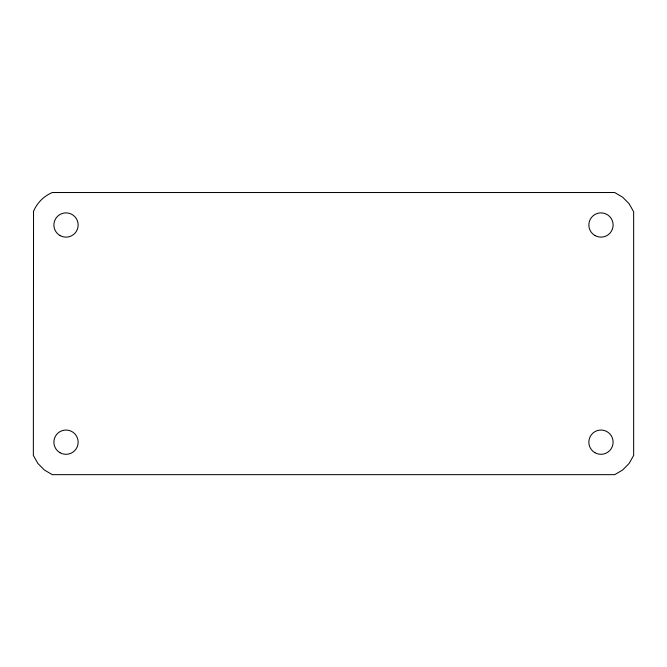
<?xml version="1.0" encoding="UTF-8"?>
<svg xmlns="http://www.w3.org/2000/svg" width="667" height="667" viewBox="0 0 667 667"><rect width="100%" height="100%" fill="white"/><g stroke="black" fill="none" stroke-linecap="round" stroke-linejoin="round"><path stroke-width="1" d="M33.542 211.289L33.35 455.444L37.894 463.448L44.364 470.002L52.301 474.662L614.699 474.662L622.636 470.002L629.106 463.448L633.65 455.444L633.65 211.739L629.106 203.735L622.636 197.182L614.699 192.521L52.301 192.521A35.259 35.259 0 0 0 33.542 211.289M594.914 235.518A12.139 12.139 0 0 0 613.115 225.004A12.139 12.139 0 0 0 594.914 214.499A12.139 12.139 0 0 0 594.914 235.518M594.914 452.693A12.139 12.139 0 0 0 613.115 442.179A12.139 12.139 0 0 0 594.914 431.666A12.139 12.139 0 0 0 594.914 452.693M59.955 452.693A12.139 12.139 0 0 0 78.156 442.179A12.139 12.139 0 0 0 59.955 431.666A12.139 12.139 0 0 0 59.955 452.693M59.955 235.518A12.139 12.139 0 0 0 78.156 225.004A12.139 12.139 0 0 0 59.955 214.499A12.139 12.139 0 0 0 59.955 235.518"/></g></svg>
